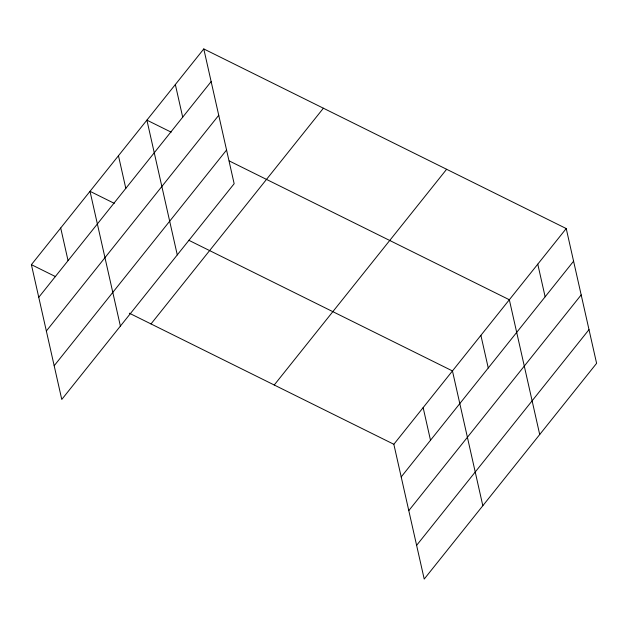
<?xml version="1.0" encoding="UTF-8"?>
<svg xmlns="http://www.w3.org/2000/svg" width="628" height="628" viewBox="0 0 628 628"><rect width="100%" height="100%" fill="white"/><g stroke="black" fill="none" stroke-linecap="round" stroke-linejoin="round"><path stroke-width="0.94" d="M203.786 48.937L234.158 183.721L61.772 399.447L31.4 264.663L203.786 48.937L566.228 228.553L596.6 363.337L424.214 579.063L393.842 444.279L129.337 313.199M38.755 297.311L211.141 81.585M46.354 331.011L218.74 115.293M54.181 365.739L226.567 150.021M151.003 323.938L323.389 108.212M274.232 385.003L446.618 169.285M393.842 444.279L566.228 228.553M401.198 476.927L573.584 261.201M408.789 510.627L581.175 294.909M416.615 545.355L589.001 329.637M171.169 132.155L146.897 120.129L177.277 254.913M229.236 160.933L509.339 299.744L539.711 434.529M114.28 203.346L90.008 191.312L120.388 326.097M188.816 240.281L452.45 370.928L482.822 505.713M31.4 264.663L55.664 276.689M537.78 264.153L545.135 296.801M480.891 335.336L488.254 367.984M423.146 407.603L430.502 440.252M175.345 84.537L182.701 117.185M118.457 155.72L125.812 188.369M60.704 227.988L68.059 260.636"/></g></svg>
